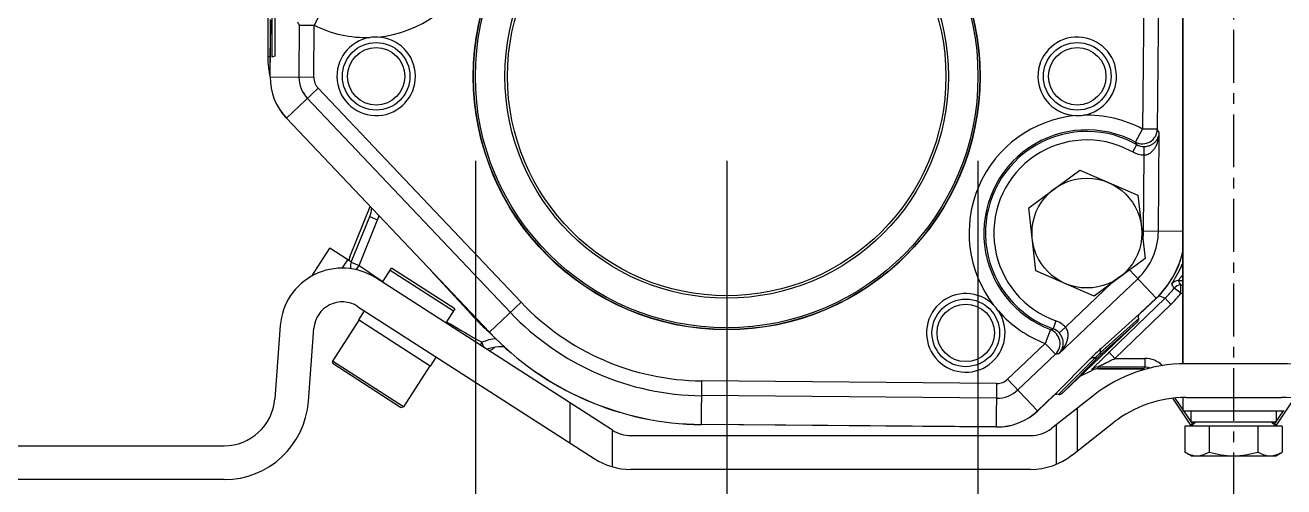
# Model space of a CAD drawing. Header units: millimetres. Extents: x -6 to 705, y -10 to 538.
# Drawn here: x 476.02 to 505.82, y 284.91 to 295.84 of the extents above; entities that cross this region are included whole.
import ezdxf

# ---------------------------------------------------------------- set-up
doc = ezdxf.new("R2010")
doc.units = ezdxf.units.MM
doc.linetypes.add('CENTER', pattern=[2, 1.25, -0.25, 0.25, -0.25])
doc.linetypes.add('HIDDEN', pattern=[9.525, 6.35, -3.175])
for name, color, linetype in [('02___PRT_ALL_AXES', 7, 'Continuous'), ('06___PRT_ALL_SURFS', 7, 'Continuous'), ('3_ALL_AXES', 7, 'Continuous'), ('7_ALL_FEATURES', 7, 'Continuous'), ('DEFAULT_2', 8, 'HIDDEN')]:
    doc.layers.add(name, color=color, linetype=linetype)
doc.layers.add('\\M+5B1EA\\M+5D7A2\\M+5B2E3', color=7, linetype='Continuous', lineweight=25)
doc.layers.add('\\M+5D6D0\\M+5D0C4\\M+5CFDF\\M+5B2E3', color=7, linetype='CENTER', lineweight=25)

msp = doc.modelspace()

# ---------------------------------------------------------------- linework, layer by layer
at = {"color": 0, "linetype": 'Continuous', "lineweight": -3}
for p, q in [((481.929, 298.535), (481.929, 295.106)), ((502.515, 297.912), (502.475, 293.378)), ((502.864, 297.909), (502.825, 293.375)), ((481.862, 296.249), (481.862, 295.08)), ((481.762, 296.045), (481.762, 295.08)), ((481.821, 294.614), (481.832, 295.952)), ((483.018, 296.147), (482.862, 295.833)), ((482.502, 294.608), (482.513, 295.836)), ((482.513, 295.836), (482.862, 295.833)), ((482.852, 294.605), (482.862, 295.833)), ((481.823, 295.104), (481.762, 295.08)), ((481.929, 295.106), (481.862, 295.08)), ((481.821, 294.614), (482.852, 294.605)), ((482.204, 293.639), (482.952, 294.349)), ((487.762, 289.28), (482.952, 294.349)), ((487.509, 289.039), (482.699, 294.108)), ((487.015, 288.571), (482.204, 293.639)), ((502.31, 293.07), (502.475, 293.379)), ((502.825, 293.375), (502.475, 293.379)), ((502.851, 290.959), (502.871, 293.296)), ((502.117, 293.121), (502.34, 293.01)), ((502.242, 292.836), (502.34, 293.01)), ((502.517, 292.765), (502.515, 292.965)), ((502.037, 292.938), (502.242, 292.836)), ((502.501, 290.962), (502.517, 292.765)), ((483.707, 290.355), (484.189, 291.548)), ((483.741, 290.227), (484.178, 291.306)), ((483.927, 290.152), (484.363, 291.232)), ((484.178, 291.306), (484.363, 291.232)), ((503.429, 290.954), (502.501, 290.962)), ((482.806, 289.9), (483.229, 290.558)), ((483.743, 290.228), (483.229, 290.558)), ((483.649, 290.288), (483.523, 290.092)), ((483.741, 290.227), (483.927, 290.152)), ((483.857, 290.05), (483.927, 290.152)), ((484.479, 289.755), (484.695, 290.091)), ((484.662, 290.039), (486.162, 289.075)), ((486.195, 289.127), (484.695, 290.091)), ((485.617, 290.04), (486.577, 288.999)), ((502.166, 290.047), (502.8, 289.378)), ((489.927, 286.253), (484.322, 289.856)), ((500.501, 288.071), (502.364, 289.838)), ((500.648, 288.693), (501.752, 289.741)), ((503.326, 289.795), (503.429, 289.795)), ((503.383, 289.492), (503.383, 289.692)), ((503.383, 289.692), (503.429, 289.692)), ((502.859, 289.439), (503.009, 289.375)), ((503.383, 289.492), (503.226, 289.616)), ((503.383, 289.492), (503.429, 289.492)), ((483.89, 289.183), (489.494, 285.58)), ((486.195, 289.127), (485.979, 288.791)), ((487.015, 288.571), (487.762, 289.28)), ((501.684, 288.096), (503.009, 289.375)), ((501.823, 287.952), (503.148, 289.231)), ((502.8, 289.378), (502.422, 289.02)), ((503.148, 289.231), (503.009, 289.375)), ((486.577, 288.999), (486.594, 289.014)), ((500.425, 288.84), (500.359, 288.651)), ((501.483, 288.088), (502.384, 288.894)), ((502.399, 288.996), (501.497, 288.189)), ((502.396, 288.992), (502.399, 288.996)), ((482.059, 288.728), (481.927, 286.993)), ((482.725, 286.932), (482.856, 288.668)), ((500.296, 288.634), (500.173, 288.306)), ((500.648, 288.693), (500.501, 288.557)), ((502.31, 288.775), (500.619, 287.171)), ((501.474, 288.028), (502.31, 288.775)), ((486.798, 288.266), (486.835, 288.333)), ((486.849, 288.297), (486.835, 288.333)), ((486.889, 288.206), (486.849, 288.297)), ((500.172, 288.306), (499.281, 287.461)), ((500.413, 288.053), (500.173, 288.306)), ((500.413, 288.053), (499.522, 287.207)), ((501.247, 287.952), (500.394, 287.093)), ((500.496, 287.103), (501.349, 287.961)), ((500.619, 287.171), (501.409, 287.966)), ((501.409, 287.966), (501.474, 288.028)), ((501.823, 287.952), (501.684, 288.096)), ((501.823, 287.952), (502.529, 287.952)), ((502.529, 287.952), (502.529, 287.752)), ((501, 287.532), (501.288, 287.675)), ((501.288, 287.675), (501.28, 287.696)), ((501.436, 287.709), (501.413, 287.708)), ((501.436, 287.709), (501.419, 287.752)), ((501.419, 287.752), (502.529, 287.752)), ((502.506, 287.709), (501.436, 287.709)), ((501.436, 287.708), (502.506, 287.708)), ((502.529, 287.752), (502.506, 287.709)), ((505.762, 287.826), (503.497, 287.826)), ((492.029, 286.39), (492.038, 287.421)), ((499.026, 287.36), (492.038, 287.421)), ((499.017, 286.329), (499.026, 287.36)), ((499.991, 286.713), (499.281, 287.461)), ((499.023, 287.01), (492.035, 287.071)), ((499.991, 286.713), (500.369, 287.072)), ((501.305, 287.07), (500.319, 286.297)), ((500.394, 287.093), (500.399, 287.096)), ((500.399, 287.096), (500.415, 287.104)), ((503.638, 286.346), (503.191, 287.009)), ((503.241, 287.012), (503.429, 286.733)), ((503.497, 287.026), (505.762, 287.026)), ((506.067, 287.009), (505.62, 286.346)), ((488.913, 286.905), (488.913, 285.954)), ((500.935, 285.763), (500.935, 286.78)), ((503.442, 286.715), (503.647, 286.41)), ((505.611, 286.41), (505.816, 286.715)), ((500.813, 285.667), (501.799, 286.44)), ((503.624, 286.367), (503.647, 286.409)), ((503.654, 286.414), (503.647, 286.41)), ((503.701, 286.446), (503.654, 286.414)), ((505.557, 286.446), (505.611, 286.41)), ((505.634, 286.367), (505.611, 286.409)), ((489.928, 285.385), (489.928, 286.253)), ((490.359, 286.126), (499.825, 286.126)), ((499.017, 286.329), (492.029, 286.39)), ((500.428, 286.382), (500.428, 285.444)), ((475.129, 285.883), (480.731, 285.883)), ((499.825, 285.326), (490.359, 285.326)), ((480.731, 285.083), (475.129, 285.083))]:
    msp.add_line(p, q, dxfattribs=at)
for centre, radius in [((492.629, 294.626), 6), ((492.629, 294.626), 5.993), ((492.629, 294.626), 5.95), ((492.629, 294.626), 5.25), ((492.629, 294.626), 5.19), ((484.329, 294.626), 0.68), ((500.929, 294.626), 0.68), ((498.29, 288.556), 0.68)]:
    msp.add_circle(centre, radius, dxfattribs=at)
for centre, radius, start, end in [((484.1, 298.335), 2.791, 275.3518, 37.6482), ((487.958, 299.187), 6.394, 210.799, 211.6027), ((484.1, 298.335), 2.791, 243.6688, 271.705), ((484.329, 294.626), 0.93, 99.0082, 88.0486), ((484.329, 294.624), 0.932, 88.0611, 98.9957), ((500.929, 294.626), 0.93, 279.0082, 268.0486), ((483.218, 294.601), 1.398, 179.5, 223.5), ((483.218, 294.601), 0.717, 179.5, 223.5), ((483.218, 294.601), 0.367, 179.5, 223.5), ((501.158, 290.918), 2.791, 95.3518, 217.6482), ((500.929, 294.628), 0.932, 268.0611, 278.9957), ((501.158, 290.918), 2.791, 61.8371, 91.705), ((501.158, 290.918), 2.441, 61.8398, 249.33), ((501.158, 290.918), 2.403, 66.47, 250.5878), ((502.475, 293.379), 0.35, 241.8808, 359.459), ((497.292, 290.094), 6.433, 29.854, 30.6747), ((501.158, 290.918), 2.203, 66.4847, 250.5878), ((497.205, 290.45), 5.738, 26.5039, 27.1709), ((502.512, 293.315), 0.35, 240.5156, 270.4474), ((502.512, 293.315), 0.55, 240.5399, 270.4627), ((483.618, 291.532), 0.604, 338.061, 357.2201), ((483.622, 291.531), 0.799, 338.0002, 345.4545), ((501.287, 290.973), 1.564, 313.5, 359.5), ((501.287, 290.973), 1.214, 350.4591, 359.5), ((501.287, 290.973), 2.198, 313.5, 347.1974), ((483.526, 288.617), 1.472, 57.2678, 175.6696), ((483.924, 290.153), 0.197, 158.0383, 164.6852), ((504.629, 320.026), 36.347, 235.2792, 236.3503), ((503.326, 289.595), 0.2, 90.0241, 143.4273), ((497.808, 286.32), 6.342, 31.315, 32.3611), ((503.383, 289.492), 0.2, 90.0055, 141.7495), ((498.194, 286.856), 5.913, 28.6593, 29.8022), ((498.29, 288.556), 0.93, 44.9514, 33.9918), ((501.34, 291.103), 2.402, 314.004, 321.7492), ((501.34, 291.103), 2.602, 314.0031, 321.75), ((483.526, 288.617), 0.672, 57.2678, 175.6696), ((492.09, 293.387), 5.967, 223.5, 269.5), ((498.288, 288.555), 0.932, 34.0043, 44.9389), ((504.629, 320.026), 36.347, 239.1786, 240.689), ((492.533, 294.489), 8.101, 222.6751, 225.6065), ((492.09, 293.387), 6.317, 223.5, 269.5), ((501.158, 290.918), 2.791, 221.295, 249.3283), ((500.242, 288.321), 0.55, 42.5331, 70.582), ((502.707, 288.72), 0.413, 133.5134, 138.1249), ((492.531, 294.488), 8.099, 225.6069, 227.0734), ((492.09, 293.387), 6.998, 223.5, 269.5), ((498.812, 294.185), 5.746, 284.9661, 285.6161), ((500.172, 288.306), 0.35, 313.5395, 69.2905), ((500.243, 288.321), 0.35, 42.543, 70.6099), ((487.299, 287.222), 1.204, 96.1985, 112.6461), ((487.298, 287.223), 1.002, 102.769, 110.0999), ((487.298, 287.22), 1.006, 85.6921, 102.6853), ((486.908, 288.418), 0.303, 292.2722, 304.7455), ((499.153, 294.303), 6.377, 281.397, 282.2029), ((502.529, 287.352), 0.6, 45.4226, 90.0041), ((501.419, 287.552), 0.2, 90.0043, 133.9957), ((503.497, 284.274), 3.552, 90, 128.0944), ((505.762, 284.274), 3.552, 51.9056, 90), ((499.029, 287.727), 0.367, 269.5, 313.5), ((499.029, 287.727), 0.717, 269.5, 313.5), ((500.653, 286.772), 0.413, 128.8706, 133.4911), ((503.497, 284.274), 2.752, 90, 128.0944), ((505.762, 284.274), 2.752, 51.9056, 90), ((480.731, 287.083), 1.2, 270, 355.6696), ((480.731, 287.083), 2, 270, 355.6696), ((499.029, 287.727), 1.398, 269.5, 313.5), ((503.894, 286.576), 0.298, 214.0144, 220.2274), ((505.363, 286.577), 0.299, 321.634, 325.9642), ((490.359, 286.926), 0.8, 237.2976, 270), ((499.825, 286.926), 0.8, 270, 308.0944), ((503.87, 286.533), 0.297, 214.0051, 217.5578), ((505.36, 286.579), 0.302, 318.6625, 321.6375), ((505.388, 286.533), 0.297, 322.2505, 325.9944), ((490.359, 286.926), 1.6, 237.2678, 270), ((499.825, 286.926), 1.6, 270, 308.0944)]:
    msp.add_arc(centre, radius, start, end, dxfattribs=at)
for centre, major_axis, ratio, start_param, end_param in [((483.763, 295.08), (-1.863, -0.728), 0.999824, -0.372349, -0.130995), ((502.773, 289.27), (-0.466, -0.497), 0.00601, 0.102315, 0.496984), ((500.101, 286.734), (-0.521, -0.439), 0.00601, 2.644608, 3.039278)]:
    msp.add_ellipse(centre, major_axis=major_axis, ratio=ratio, start_param=start_param, end_param=end_param, dxfattribs=at)
for points, knots in [([(502.515, 292.965), (502.547, 292.965), (502.607, 292.974), (502.686, 293.005), (502.747, 293.047), (502.807, 293.106), (502.855, 293.189), (502.87, 293.261), (502.871, 293.296)], [0, 0, 0, 0, 0.17879, 0.336055, 0.471917, 0.59246, 0.805135, 1, 1, 1, 1]), ([(502.517, 292.765), (502.549, 292.766), (502.613, 292.781), (502.691, 292.833), (502.751, 292.9), (502.81, 292.998), (502.857, 293.13), (502.87, 293.241), (502.871, 293.296)], [0, 0, 0, 0, 0.139319, 0.272528, 0.399907, 0.52344, 0.763628, 1, 1, 1, 1]), ([(483.744, 290.071), (483.735, 290.092), (483.723, 290.137), (483.728, 290.183), (483.734, 290.205)], [0, 0, 0, 0, 0.499564, 1, 1, 1, 1]), ([(503.165, 289.714), (503.165, 289.715), (503.167, 289.719), (503.17, 289.726), (503.178, 289.738), (503.187, 289.753), (503.199, 289.773), (503.22, 289.806), (503.251, 289.856), (503.292, 289.927), (503.337, 290.01), (503.384, 290.106), (503.414, 290.175), (503.429, 290.212)], [0, 0, 0, 0, 0.006004, 0.020917, 0.044687, 0.077062, 0.117732, 0.166293, 0.285432, 0.431246, 0.600737, 0.791132, 1, 1, 1, 1]), ([(503.326, 289.795), (503.325, 289.796), (503.329, 289.8), (503.333, 289.807), (503.342, 289.82), (503.354, 289.836), (503.369, 289.856), (503.395, 289.889), (503.415, 289.917), (503.428, 289.936)], [0, 0, 0, 0, 0.020691, 0.074215, 0.159716, 0.275667, 0.420087, 0.590561, 1, 1, 1, 1]), ([(502.365, 288.832), (502.368, 288.835), (502.376, 288.845), (502.386, 288.866), (502.387, 288.885), (502.384, 288.894)], [0, 0, 0, 0, 0.198474, 0.578845, 1, 1, 1, 1]), ([(502.384, 288.894), (502.381, 288.903), (502.377, 288.921), (502.378, 288.948), (502.385, 288.972), (502.392, 288.986), (502.396, 288.992)], [0, 0, 0, 0, 0.26898, 0.535711, 0.794193, 1, 1, 1, 1]), ([(500.501, 288.071), (500.541, 288.109), (500.612, 288.194), (500.678, 288.319), (500.709, 288.429), (500.717, 288.519), (500.702, 288.612), (500.67, 288.668), (500.648, 288.693)], [0, 0, 0, 0, 0.236284, 0.476393, 0.599894, 0.727251, 0.860505, 1, 1, 1, 1]), ([(500.501, 288.071), (500.526, 288.096), (500.569, 288.156), (500.596, 288.248), (500.599, 288.332), (500.588, 288.405), (500.557, 288.484), (500.522, 288.534), (500.501, 288.557)], [0, 0, 0, 0, 0.194892, 0.40753, 0.528036, 0.663816, 0.820998, 1, 1, 1, 1]), ([(501.497, 288.189), (501.454, 288.151), (501.371, 288.072), (501.288, 287.993), (501.247, 287.952)], [0, 0, 0, 0, 0.499969, 1, 1, 1, 1]), ([(501.497, 288.189), (501.485, 288.177), (501.468, 288.142), (501.475, 288.105), (501.483, 288.088)], [0, 0, 0, 0, 0.479415, 1, 1, 1, 1]), ([(501.247, 287.952), (501.26, 287.964), (501.295, 287.978), (501.332, 287.97), (501.349, 287.961)], [0, 0, 0, 0, 0.479415, 1, 1, 1, 1]), ([(501.28, 287.696), (501.28, 287.696), (501.281, 287.698), (501.282, 287.7), (501.286, 287.704), (501.293, 287.712), (501.305, 287.724), (501.323, 287.742), (501.344, 287.763), (501.377, 287.797), (501.424, 287.843), (501.485, 287.902), (501.549, 287.965), (501.616, 288.03), (501.661, 288.074), (501.684, 288.096)], [0, 0, 0, 0, 0.002211, 0.00789, 0.017002, 0.029412, 0.06334, 0.107894, 0.161211, 0.221596, 0.358084, 0.508859, 0.668416, 0.833045, 1, 1, 1, 1]), ([(501.349, 287.961), (501.37, 287.983), (501.415, 288.025), (501.46, 288.068), (501.483, 288.088)], [0, 0, 0, 0, 0.500007, 1, 1, 1, 1]), ([(501.349, 287.961), (501.358, 287.956), (501.38, 287.951), (501.402, 287.959), (501.409, 287.966)], [0, 0, 0, 0, 0.520598, 1, 1, 1, 1]), ([(501.419, 287.752), (501.418, 287.752), (501.421, 287.754), (501.424, 287.756), (501.431, 287.759), (501.441, 287.765), (501.459, 287.773), (501.481, 287.785), (501.506, 287.797), (501.542, 287.815), (501.589, 287.838), (501.646, 287.866), (501.724, 287.904), (501.783, 287.933), (501.823, 287.952)], [0, 0, 0, 0, 0.003373, 0.013251, 0.028737, 0.048705, 0.098136, 0.15574, 0.218301, 0.284047, 0.421394, 0.563315, 0.707756, 1, 1, 1, 1]), ([(501.483, 288.088), (501.487, 288.078), (501.491, 288.056), (501.481, 288.035), (501.474, 288.028)], [0, 0, 0, 0, 0.520585, 1, 1, 1, 1]), ([(501.413, 287.708), (501.395, 287.707), (501.352, 287.7), (501.31, 287.686), (501.288, 287.675)], [0, 0, 0, 0, 0.428405, 1, 1, 1, 1]), ([(500.415, 287.104), (500.428, 287.109), (500.456, 287.114), (500.483, 287.108), (500.496, 287.103)], [0, 0, 0, 0, 0.493457, 1, 1, 1, 1]), ([(500.496, 287.103), (500.502, 287.101), (500.526, 287.098), (500.548, 287.109), (500.56, 287.119)], [0, 0, 0, 0, 0.285862, 1, 1, 1, 1])]:
    msp.add_open_spline(points, degree=3, knots=knots, dxfattribs=at)
for points in [[(483.707, 290.355), (483.695, 290.326), (483.688, 290.295), (483.686, 290.264)], [(487.08, 288.169), (487.099, 288.183), (487.117, 288.198), (487.132, 288.215)], [(502.529, 287.752), (502.577, 287.752), (502.625, 287.743), (502.669, 287.727)], [(503.647, 286.409), (503.647, 286.41), (503.647, 286.41), (503.647, 286.41)], [(505.611, 286.409), (505.611, 286.41), (505.611, 286.41), (505.611, 286.41)]]:
    msp.add_open_spline(points, degree=3, dxfattribs=at)
at = {"layer": '02___PRT_ALL_AXES', "color": 0, "linetype": 'Continuous', "lineweight": -3}
for p, q in [((503.429, 302.568), (503.429, 287.826)), ((481.818, 294.614), (481.83, 295.972)), ((487.013, 288.569), (482.203, 293.638)), ((502.802, 289.377), (502.396, 288.992)), ((500.399, 287.096), (499.993, 286.711)), ((499.017, 286.327), (492.029, 286.388))]:
    msp.add_line(p, q, dxfattribs=at)
for centre, radius, start, end in [((483.218, 294.601), 1.4, 179.5, 223.5), ((501.287, 290.973), 2.2, 313.5, 346.6322), ((492.09, 293.387), 7, 223.5, 269.5), ((499.029, 287.727), 1.4, 269.5, 313.5)]:
    msp.add_arc(centre, radius, start, end, dxfattribs=at)
at = {"layer": '06___PRT_ALL_SURFS', "color": 0, "linetype": 'Continuous', "lineweight": -3}
msp.add_line((503.429, 287.826), (503.429, 302.568), dxfattribs=at)
at = {"layer": '3_ALL_AXES', "color": 0, "linetype": 'Continuous', "lineweight": -3}
for p, q in [((499.781, 291.516), (500.988, 292.409)), ((500.988, 292.409), (502.364, 291.811)), ((502.364, 291.811), (502.534, 290.319)), ((499.951, 290.025), (499.781, 291.516)), ((502.534, 290.319), (501.328, 289.426)), ((501.328, 289.426), (499.951, 290.025)), ((483.916, 288.857), (483.294, 287.89)), ((484.048, 289.081), (483.907, 288.862)), ((485.747, 287.989), (485.606, 287.77)), ((485.598, 287.775), (484.976, 286.808)), ((503.429, 287.022), (503.429, 286.706)), ((505.829, 286.706), (503.429, 286.706)), ((503.619, 286.706), (503.619, 286.446)), ((505.639, 286.706), (505.639, 286.446)), ((503.729, 286.446), (503.629, 286.346)), ((505.529, 286.446), (505.629, 286.346)), ((503.474, 286.346), (503.474, 285.735)), ((505.784, 286.346), (503.474, 286.346)), ((504.052, 286.346), (504.052, 285.735)), ((505.206, 286.346), (505.206, 285.735)), ((505.784, 286.346), (505.784, 285.735)), ((503.629, 285.646), (503.474, 285.735)), ((503.629, 285.646), (505.629, 285.646)), ((505.629, 285.646), (505.784, 285.735))]:
    msp.add_line(p, q, dxfattribs=at)
msp.add_circle((501.158, 290.918), 1.3, dxfattribs=at)
for points, knots in [([(503.474, 285.735), (503.486, 285.729), (503.533, 285.703), (503.582, 285.681), (503.62, 285.669)], [0, 0, 0, 0, 0.256705, 1, 1, 1, 1]), ([(503.62, 285.669), (503.644, 285.662), (503.691, 285.65), (503.739, 285.646), (503.763, 285.646)], [0, 0, 0, 0, 0.50465, 1, 1, 1, 1]), ([(503.763, 285.646), (503.788, 285.646), (503.837, 285.65), (503.936, 285.675), (504.006, 285.709), (504.052, 285.735)], [0, 0, 0, 0, 0.240585, 0.485875, 1, 1, 1, 1]), ([(504.052, 285.735), (504.146, 285.708), (504.336, 285.663), (504.531, 285.646), (504.629, 285.646)], [0, 0, 0, 0, 0.500081, 1, 1, 1, 1]), ([(504.629, 285.646), (504.727, 285.646), (504.922, 285.663), (505.113, 285.708), (505.206, 285.735)], [0, 0, 0, 0, 0.499919, 1, 1, 1, 1]), ([(505.206, 285.735), (505.252, 285.709), (505.322, 285.675), (505.421, 285.65), (505.471, 285.646), (505.495, 285.646)], [0, 0, 0, 0, 0.514128, 0.759416, 1, 1, 1, 1]), ([(505.495, 285.646), (505.519, 285.646), (505.567, 285.65), (505.614, 285.662), (505.637, 285.669)], [0, 0, 0, 0, 0.495417, 1, 1, 1, 1]), ([(505.637, 285.669), (505.649, 285.673), (505.7, 285.691), (505.748, 285.715), (505.784, 285.735)], [0, 0, 0, 0, 0.243663, 1, 1, 1, 1])]:
    msp.add_open_spline(points, degree=3, knots=knots, dxfattribs=at)
at = {"layer": '7_ALL_FEATURES', "color": 0, "linetype": 'Continuous', "lineweight": -3}
for p, q in [((483.916, 288.857), (483.294, 287.89)), ((485.606, 287.77), (483.907, 288.862)), ((483.309, 287.82), (483.294, 287.89)), ((484.976, 286.808), (483.294, 287.89)), ((484.907, 286.793), (483.309, 287.82)), ((485.598, 287.775), (484.976, 286.808)), ((484.907, 286.793), (484.976, 286.808)), ((505.639, 286.446), (503.619, 286.446))]:
    msp.add_line(p, q, dxfattribs=at)
at = {"layer": '\\M+5B1EA\\M+5D7A2\\M+5B2E3', "lineweight": -3}
for p, q in [((486.679, 292.626), (486.679, 277.065)), ((492.629, 292.626), (492.629, 272.099)), ((498.579, 292.626), (498.579, 277.065))]:
    msp.add_line(p, q, dxfattribs=at)
at = {"layer": '\\M+5D6D0\\M+5D0C4\\M+5CFDF\\M+5B2E3', "color": 1}
msp.add_line((504.629, 361.724), (504.629, 278.113), dxfattribs=at)
at = {"layer": 'DEFAULT_2', "color": 0, "linetype": 'HIDDEN', "lineweight": -3}
for centre in [(484.329, 294.626), (500.929, 294.626), (498.29, 288.556)]:
    msp.add_circle(centre, 0.8, dxfattribs=at)

doc.saveas('drawing.dxf')
